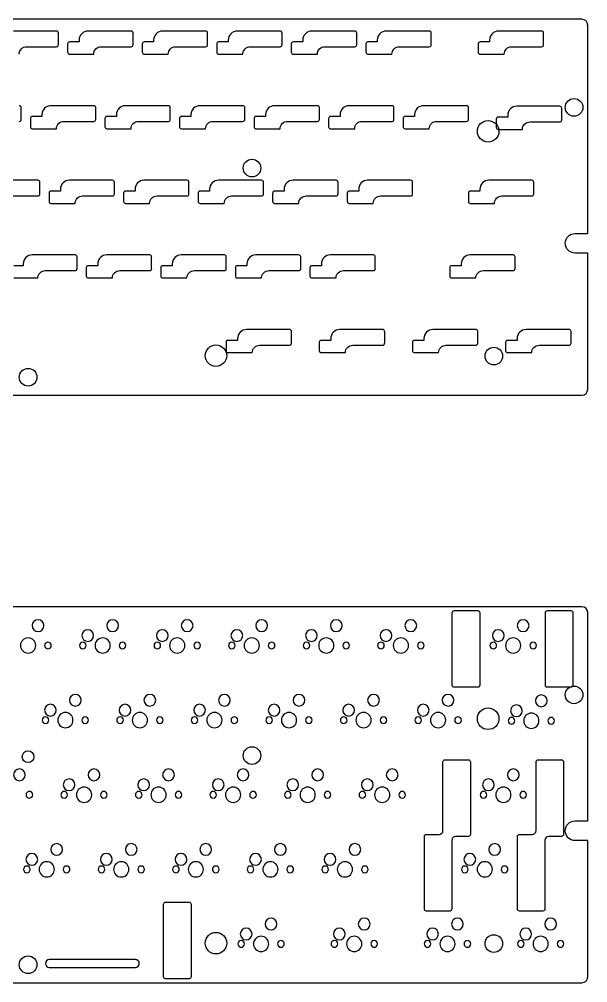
# Model space of a CAD drawing. Header units: millimetres. Extents: x -143 to 143, y -788 to -242.
# Drawn here: x -2.2 to 143.1, y -788.5 to -542.5 of the extents above; entities that cross this region are included whole.
import ezdxf

# ---------------------------------------------------------------- set-up
doc = ezdxf.new("R2010")
doc.units = ezdxf.units.MM
doc.header["$MEASUREMENT"] = 0
for name, color, linetype, true_color in [('PET', 5, 'Continuous', 0x0000ff), ('Poron', 1, 'Continuous', 0xff0000), ('Under', 7, 'Continuous', 0x4564d7)]:
    doc.layers.add(name, color=color, linetype=linetype, true_color=true_color)

msp = doc.modelspace()

# ---------------------------------------------------------------- linework, layer by layer
at = {"layer": 'PET'}
for p, q in [((108.98, -693.47, 4.62), (114.98, -693.47, 4.62)), ((132.78, -693.47, 4.62), (138.78, -693.47, 4.62)), ((108.48, -712.54, 4.62), (108.48, -693.97, 4.62)), ((115.48, -693.97, 4.62), (115.48, -712.54, 4.62)), ((132.28, -712.54, 4.62), (132.28, -693.97, 4.62)), ((139.28, -693.97, 4.62), (139.28, -712.54, 4.62)), ((114.98, -713.04, 4.62), (108.98, -713.04, 4.62)), ((138.78, -713.04, 4.62), (132.78, -713.04, 4.62)), ((106.1, -749.62, 4.62), (106.1, -732.07, 4.62)), ((106.6, -731.57, 4.62), (112.6, -731.57, 4.62)), ((113.1, -732.07, 4.62), (113.1, -750.64, 4.62)), ((129.9, -749.62, 4.62), (129.9, -732.07, 4.62)), ((130.4, -731.57, 4.62), (136.4, -731.57, 4.62)), ((136.9, -732.07, 4.62), (136.9, -750.64, 4.62)), ((101.84, -750.62, 4.62), (105.1, -750.62, 4.62)), ((108.34, -752.14, 4.62), (108.34, -769.69, 4.62)), ((112.6, -751.14, 4.62), (109.34, -751.14, 4.62)), ((125.64, -750.62, 4.62), (128.9, -750.62, 4.62)), ((132.14, -752.14, 4.62), (132.14, -769.69, 4.62)), ((136.4, -751.14, 4.62), (133.14, -751.14, 4.62)), ((34.72, -786.98, 4.62), (34.72, -768.41, 4.62)), ((35.22, -767.91, 4.62), (41.22, -767.91, 4.62)), ((41.72, -768.41, 4.62), (41.72, -786.98, 4.62)), ((107.84, -770.19, 4.62), (101.84, -770.19, 4.62)), ((131.64, -770.19, 4.62), (125.64, -770.19, 4.62)), ((41.22, -787.48, 4.62), (35.22, -787.48, 4.62))]:
    msp.add_line(p, q, dxfattribs=at)
for points in [[(139.85, -747.18), (143.09, -747.18), (143.09, -693.98)], [(101.34, -769.69), (101.34, -751.12)], [(125.14, -769.69), (125.14, -751.12)], [(143.09, -786.98), (143.09, -752.18), (139.85, -752.18)], [(27.51, -782.56), (5.51, -782.56)], [(5.51, -784.56), (27.51, -784.56)]]:
    msp.add_lwpolyline(points, dxfattribs=at)
for centre, radius in [((139.59, -714.98, 4.62), 2.25), ((117.64, -721.08, 4.62), 2.75), ((0.09, -730.78, 4.62), 1.5), ((57.29, -730.48, 4.62), 2.25), ((48.09, -778.38, 4.62), 2.75), ((119.09, -778.48, 4.62), 2.25), ((0.09, -783.88, 4.62), 2.25)]:
    msp.add_circle(centre, radius, dxfattribs=at)
at = {"layer": 'PET', "extrusion": (0, 0, -1)}
for centre, start, end in [((-108.98, -693.97, -4.62), 0.0207, 89.979), ((-114.98, -693.97, -4.62), 90.021, 179.9793), ((-132.78, -693.97, -4.62), 0.0207, 89.979), ((-138.78, -693.97, -4.62), 90.021, 179.9793), ((-108.98, -712.54, -4.62), 270.0209, 359.9791), ((-114.98, -712.54, -4.62), 180.0207, 269.979), ((-132.78, -712.54, -4.62), 270.0209, 359.9791), ((-138.78, -712.54, -4.62), 180.0207, 269.979), ((-106.6, -732.07, -4.62), 0.0207, 89.979), ((-112.6, -732.07, -4.62), 90.021, 179.9793), ((-130.4, -732.07, -4.62), 0.0207, 89.979), ((-136.4, -732.07, -4.62), 90.021, 179.9793), ((-101.84, -751.12, -4.62), 0.0207, 89.979), ((-112.6, -750.64, -4.62), 180.0207, 269.979), ((-125.64, -751.12, -4.62), 0.0207, 89.979), ((-136.4, -750.64, -4.62), 180.0207, 269.979), ((-35.22, -768.41, -4.62), 0.0207, 89.979), ((-41.22, -768.41, -4.62), 90.0209, 179.9791), ((-101.84, -769.69, -4.62), 270.0209, 359.9791), ((-107.84, -769.69, -4.62), 180.0207, 269.979), ((-125.64, -769.69, -4.62), 270.0209, 359.9791), ((-131.64, -769.69, -4.62), 180.0207, 269.979), ((-35.22, -786.98, -4.62), 270.021, 359.9793), ((-41.22, -786.98, -4.62), 180.0207, 269.979)]:
    msp.add_arc(centre, 0.5, start, end, dxfattribs=at)
at = {"layer": 'PET'}
for centre, radius, start, end in [((141.59, -693.98, 4.62), 1.5, 0, 90), ((2.63, -697.3, 4.62), 1.5, 0, 180), ((21.68, -697.3, 4.62), 1.5, 0, 180), ((40.73, -697.3, 4.62), 1.5, 0, 180), ((59.78, -697.3, 4.62), 1.5, 0, 180), ((78.83, -697.3, 4.62), 1.5, 0, 180), ((97.88, -697.3, 4.62), 1.5, 0, 180), ((126.58, -697.3, 4.62), 1.5, 0, 180), ((2.63, -697.3, 4.62), 1.5, 180, 0), ((15.33, -699.84, 4.62), 1.5, 0, 180), ((21.68, -697.3, 4.62), 1.5, 180, 0), ((34.38, -699.84, 4.62), 1.5, 0, 180), ((40.73, -697.3, 4.62), 1.5, 180, 0), ((53.43, -699.84, 4.62), 1.5, 0, 180), ((59.78, -697.3, 4.62), 1.5, 180, 0), ((72.48, -699.84, 4.62), 1.5, 0, 180), ((78.83, -697.3, 4.62), 1.5, 180, 0), ((91.53, -699.84, 4.62), 1.5, 0, 180), ((97.88, -697.3, 4.62), 1.5, 180, 0), ((120.23, -699.84, 4.62), 1.5, 0, 180), ((126.58, -697.3, 4.62), 1.5, 180, 0), ((0.09, -702.38, 4.62), 1.95, 360, 180), ((15.33, -699.84, 4.62), 1.5, 180, 0), ((19.14, -702.38, 4.62), 1.95, 360, 180), ((34.38, -699.84, 4.62), 1.5, 180, 0), ((38.19, -702.38, 4.62), 1.95, 360, 180), ((53.43, -699.84, 4.62), 1.5, 180, 0), ((57.24, -702.38, 4.62), 1.95, 360, 180), ((72.48, -699.84, 4.62), 1.5, 180, 0), ((76.29, -702.38, 4.62), 1.95, 360, 180), ((91.53, -699.84, 4.62), 1.5, 180, 0), ((95.34, -702.38, 4.62), 1.95, 360, 180), ((120.23, -699.84, 4.62), 1.5, 180, 0), ((124.04, -702.38, 4.62), 1.95, 360, 180), ((0.09, -702.38, 4.62), 1.95, 180, 360), ((5.17, -702.38, 4.62), 0.85, 0, 180), ((5.17, -702.38, 4.62), 0.85, 180, 0), ((14.06, -702.38, 4.62), 0.85, 0, 180), ((14.06, -702.38, 4.62), 0.85, 180, 0), ((19.14, -702.38, 4.62), 1.95, 180, 360), ((24.22, -702.38, 4.62), 0.85, 0, 180), ((24.22, -702.38, 4.62), 0.85, 180, 0), ((33.11, -702.38, 4.62), 0.85, 0, 180), ((33.11, -702.38, 4.62), 0.85, 180, 0), ((38.19, -702.38, 4.62), 1.95, 180, 360), ((43.27, -702.38, 4.62), 0.85, 0, 180), ((43.27, -702.38, 4.62), 0.85, 180, 0), ((52.16, -702.38, 4.62), 0.85, 0, 180), ((52.16, -702.38, 4.62), 0.85, 180, 0), ((57.24, -702.38, 4.62), 1.95, 180, 360), ((62.32, -702.38, 4.62), 0.85, 0, 180), ((62.32, -702.38, 4.62), 0.85, 180, 0), ((71.21, -702.38, 4.62), 0.85, 0, 180), ((71.21, -702.38, 4.62), 0.85, 180, 0), ((76.29, -702.38, 4.62), 1.95, 180, 360), ((81.37, -702.38, 4.62), 0.85, 0, 180), ((81.37, -702.38, 4.62), 0.85, 180, 0), ((90.26, -702.38, 4.62), 0.85, 0, 180), ((90.26, -702.38, 4.62), 0.85, 180, 0), ((95.34, -702.38, 4.62), 1.95, 180, 360), ((100.42, -702.38, 4.62), 0.85, 0, 180), ((100.42, -702.38, 4.62), 0.85, 180, 0), ((118.96, -702.38, 4.62), 0.85, 0, 180), ((118.96, -702.38, 4.62), 0.85, 180, 0), ((124.04, -702.38, 4.62), 1.95, 180, 360), ((129.12, -702.38, 4.62), 0.85, 0, 180), ((129.12, -702.38, 4.62), 0.85, 180, 0), ((12.15, -716.35, 4.62), 1.5, 0, 180), ((31.2, -716.35, 4.62), 1.5, 0, 180), ((50.25, -716.35, 4.62), 1.5, 0, 180), ((69.3, -716.35, 4.62), 1.5, 0, 180), ((88.35, -716.35, 4.62), 1.5, 0, 180), ((107.4, -716.35, 4.62), 1.5, 0, 180), ((131.22, -716.5, 4.62), 1.5, 0, 180), ((5.8, -718.89, 4.62), 1.5, 0, 180), ((12.15, -716.35, 4.62), 1.5, 180, 0), ((24.85, -718.89, 4.62), 1.5, 0, 180), ((31.2, -716.35, 4.62), 1.5, 180, 0), ((43.9, -718.89, 4.62), 1.5, 0, 180), ((50.25, -716.35, 4.62), 1.5, 180, 0), ((62.95, -718.89, 4.62), 1.5, 0, 180), ((69.3, -716.35, 4.62), 1.5, 180, 0), ((82, -718.89, 4.62), 1.5, 0, 180), ((88.35, -716.35, 4.62), 1.5, 180, 0), ((101.05, -718.89, 4.62), 1.5, 0, 180), ((107.4, -716.35, 4.62), 1.5, 180, 0), ((124.87, -719.04, 4.62), 1.5, 0, 180), ((131.22, -716.5, 4.62), 1.5, 180, 0), ((4.53, -721.43, 4.62), 0.85, 0, 180), ((5.8, -718.89, 4.62), 1.5, 180, 0), ((9.61, -721.43, 4.62), 1.95, 360, 180), ((14.69, -721.43, 4.62), 0.85, 0, 180), ((23.58, -721.43, 4.62), 0.85, 0, 180), ((24.85, -718.89, 4.62), 1.5, 180, 0), ((28.66, -721.43, 4.62), 1.95, 360, 180), ((33.74, -721.43, 4.62), 0.85, 0, 180), ((42.63, -721.43, 4.62), 0.85, 0, 180), ((43.9, -718.89, 4.62), 1.5, 180, 0), ((47.71, -721.43, 4.62), 1.95, 360, 180), ((52.79, -721.43, 4.62), 0.85, 0, 180), ((61.68, -721.43, 4.62), 0.85, 0, 180), ((62.95, -718.89, 4.62), 1.5, 180, 0), ((66.76, -721.43, 4.62), 1.95, 360, 180), ((71.84, -721.43, 4.62), 0.85, 0, 180), ((80.73, -721.43, 4.62), 0.85, 0, 180), ((82, -718.89, 4.62), 1.5, 180, 0), ((85.81, -721.43, 4.62), 1.95, 360, 180), ((90.89, -721.43, 4.62), 0.85, 0, 180), ((99.78, -721.43, 4.62), 0.85, 0, 180), ((101.05, -718.89, 4.62), 1.5, 180, 0), ((104.86, -721.43, 4.62), 1.95, 360, 180), ((109.94, -721.43, 4.62), 0.85, 0, 180), ((123.6, -721.58, 4.62), 0.85, 0, 180), ((124.87, -719.04, 4.62), 1.5, 180, 0), ((128.68, -721.58, 4.62), 1.95, 360, 180), ((133.76, -721.58, 4.62), 0.85, 0, 180), ((4.53, -721.43, 4.62), 0.85, 180, 0), ((9.61, -721.43, 4.62), 1.95, 180, 360), ((14.69, -721.43, 4.62), 0.85, 180, 0), ((23.58, -721.43, 4.62), 0.85, 180, 0), ((28.66, -721.43, 4.62), 1.95, 180, 360), ((33.74, -721.43, 4.62), 0.85, 180, 0), ((42.63, -721.43, 4.62), 0.85, 180, 0), ((47.71, -721.43, 4.62), 1.95, 180, 360), ((52.79, -721.43, 4.62), 0.85, 180, 0), ((61.68, -721.43, 4.62), 0.85, 180, 0), ((66.76, -721.43, 4.62), 1.95, 180, 360), ((71.84, -721.43, 4.62), 0.85, 180, 0), ((80.73, -721.43, 4.62), 0.85, 180, 0), ((85.81, -721.43, 4.62), 1.95, 180, 360), ((90.89, -721.43, 4.62), 0.85, 180, 0), ((99.78, -721.43, 4.62), 0.85, 180, 0), ((104.86, -721.43, 4.62), 1.95, 180, 360), ((109.94, -721.43, 4.62), 0.85, 180, 0), ((123.6, -721.58, 4.62), 0.85, 180, 0), ((128.68, -721.58, 4.62), 1.95, 180, 360), ((133.76, -721.58, 4.62), 0.85, 180, 0), ((-2.13, -735.4, 4.62), 1.5, 0, 180), ((-2.13, -735.4, 4.62), 1.5, 180, 0), ((16.92, -735.4, 4.62), 1.5, 0, 180), ((16.92, -735.4, 4.62), 1.5, 180, 0), ((35.97, -735.4, 4.62), 1.5, 0, 180), ((35.97, -735.4, 4.62), 1.5, 180, 0), ((55.02, -735.4, 4.62), 1.5, 0, 180), ((55.02, -735.4, 4.62), 1.5, 180, 0), ((74.07, -735.4, 4.62), 1.5, 0, 180), ((74.07, -735.4, 4.62), 1.5, 180, 0), ((93.12, -735.4, 4.62), 1.5, 0, 180), ((93.12, -735.4, 4.62), 1.5, 180, 0), ((124.07, -735.4, 4.62), 1.5, 0, 180), ((124.07, -735.4, 4.62), 1.5, 180, 0), ((10.57, -737.94, 4.62), 1.5, 0, 180), ((10.57, -737.94, 4.62), 1.5, 180, 0), ((29.62, -737.94, 4.62), 1.5, 0, 180), ((29.62, -737.94, 4.62), 1.5, 180, 0), ((48.67, -737.94, 4.62), 1.5, 0, 180), ((48.67, -737.94, 4.62), 1.5, 180, 0), ((67.72, -737.94, 4.62), 1.5, 0, 180), ((67.72, -737.94, 4.62), 1.5, 180, 0), ((86.77, -737.94, 4.62), 1.5, 0, 180), ((86.77, -737.94, 4.62), 1.5, 180, 0), ((117.72, -737.94, 4.62), 1.5, 0, 180), ((117.72, -737.94, 4.62), 1.5, 180, 0), ((0.41, -740.48, 4.62), 0.85, 0, 180), ((9.3, -740.48, 4.62), 0.85, 0, 180), ((14.38, -740.48, 4.62), 1.95, 360, 180), ((19.46, -740.48, 4.62), 0.85, 0, 180), ((28.35, -740.48, 4.62), 0.85, 0, 180), ((33.43, -740.48, 4.62), 1.95, 360, 180), ((38.51, -740.48, 4.62), 0.85, 0, 180), ((47.4, -740.48, 4.62), 0.85, 0, 180), ((52.48, -740.48, 4.62), 1.95, 360, 180), ((57.56, -740.48, 4.62), 0.85, 0, 180), ((66.45, -740.48, 4.62), 0.85, 0, 180), ((71.53, -740.48, 4.62), 1.95, 360, 180), ((76.61, -740.48, 4.62), 0.85, 0, 180), ((85.5, -740.48, 4.62), 0.85, 0, 180), ((90.58, -740.48, 4.62), 1.95, 360, 180), ((95.66, -740.48, 4.62), 0.85, 0, 180), ((116.45, -740.48, 4.62), 0.85, 0, 180), ((121.53, -740.48, 4.62), 1.95, 360, 180), ((126.61, -740.48, 4.62), 0.85, 0, 180), ((0.41, -740.48, 4.62), 0.85, 180, 0), ((9.3, -740.48, 4.62), 0.85, 180, 0), ((14.38, -740.48, 4.62), 1.95, 180, 360), ((19.46, -740.48, 4.62), 0.85, 180, 0), ((28.35, -740.48, 4.62), 0.85, 180, 0), ((33.43, -740.48, 4.62), 1.95, 180, 360), ((38.51, -740.48, 4.62), 0.85, 180, 0), ((47.4, -740.48, 4.62), 0.85, 180, 0), ((52.48, -740.48, 4.62), 1.95, 180, 360), ((57.56, -740.48, 4.62), 0.85, 180, 0), ((66.45, -740.48, 4.62), 0.85, 180, 0), ((71.53, -740.48, 4.62), 1.95, 180, 360), ((76.61, -740.48, 4.62), 0.85, 180, 0), ((85.5, -740.48, 4.62), 0.85, 180, 0), ((90.58, -740.48, 4.62), 1.95, 180, 360), ((95.66, -740.48, 4.62), 0.85, 180, 0), ((116.45, -740.48, 4.62), 0.85, 180, 0), ((121.53, -740.48, 4.62), 1.95, 180, 360), ((126.61, -740.48, 4.62), 0.85, 180, 0), ((105.1, -749.62, 4.62), 1, 270, 0), ((128.9, -749.62, 4.62), 1, 270, 0), ((109.34, -752.14, 4.62), 1, 90, 180), ((133.14, -752.14, 4.62), 1, 90, 180), ((7.39, -754.45, 4.62), 1.5, 0, 180), ((7.39, -754.45, 4.62), 1.5, 180, 0), ((26.44, -754.45, 4.62), 1.5, 0, 180), ((26.44, -754.45, 4.62), 1.5, 180, 0), ((45.49, -754.45, 4.62), 1.5, 0, 180), ((45.49, -754.45, 4.62), 1.5, 180, 0), ((64.54, -754.45, 4.62), 1.5, 0, 180), ((64.54, -754.45, 4.62), 1.5, 180, 0), ((83.59, -754.45, 4.62), 1.5, 0, 180), ((83.59, -754.45, 4.62), 1.5, 180, 0), ((119.31, -754.45, 4.62), 1.5, 0, 180), ((119.31, -754.45, 4.62), 1.5, 180, 0), ((1.04, -756.99, 4.62), 1.5, 0, 180), ((1.04, -756.99, 4.62), 1.5, 180, 0), ((4.85, -759.53, 4.62), 1.95, 360, 180), ((20.09, -756.99, 4.62), 1.5, 0, 180), ((20.09, -756.99, 4.62), 1.5, 180, 0), ((23.9, -759.53, 4.62), 1.95, 360, 180), ((39.14, -756.99, 4.62), 1.5, 0, 180), ((39.14, -756.99, 4.62), 1.5, 180, 0), ((42.95, -759.53, 4.62), 1.95, 360, 180), ((58.19, -756.99, 4.62), 1.5, 0, 180), ((58.19, -756.99, 4.62), 1.5, 180, 0), ((62, -759.53, 4.62), 1.95, 360, 180), ((77.24, -756.99, 4.62), 1.5, 0, 180), ((77.24, -756.99, 4.62), 1.5, 180, 0), ((81.05, -759.53, 4.62), 1.95, 360, 180), ((112.96, -756.99, 4.62), 1.5, 0, 180), ((112.96, -756.99, 4.62), 1.5, 180, 0), ((116.77, -759.53, 4.62), 1.95, 360, 180), ((-0.23, -759.53, 4.62), 0.85, 0, 180), ((-0.23, -759.53, 4.62), 0.85, 180, 0), ((4.85, -759.53, 4.62), 1.95, 180, 360), ((9.93, -759.53, 4.62), 0.85, 0, 180), ((9.93, -759.53, 4.62), 0.85, 180, 0), ((18.82, -759.53, 4.62), 0.85, 0, 180), ((18.82, -759.53, 4.62), 0.85, 180, 0), ((23.9, -759.53, 4.62), 1.95, 180, 360), ((28.98, -759.53, 4.62), 0.85, 0, 180), ((28.98, -759.53, 4.62), 0.85, 180, 0), ((37.87, -759.53, 4.62), 0.85, 0, 180), ((37.87, -759.53, 4.62), 0.85, 180, 0), ((42.95, -759.53, 4.62), 1.95, 180, 360), ((48.03, -759.53, 4.62), 0.85, 0, 180), ((48.03, -759.53, 4.62), 0.85, 180, 0), ((56.92, -759.53, 4.62), 0.85, 0, 180), ((56.92, -759.53, 4.62), 0.85, 180, 0), ((62, -759.53, 4.62), 1.95, 180, 360), ((67.08, -759.53, 4.62), 0.85, 0, 180), ((67.08, -759.53, 4.62), 0.85, 180, 0), ((75.97, -759.53, 4.62), 0.85, 0, 180), ((75.97, -759.53, 4.62), 0.85, 180, 0), ((81.05, -759.53, 4.62), 1.95, 180, 360), ((86.13, -759.53, 4.62), 0.85, 0, 180), ((86.13, -759.53, 4.62), 0.85, 180, 0), ((111.69, -759.53, 4.62), 0.85, 0, 180), ((111.69, -759.53, 4.62), 0.85, 180, 0), ((116.77, -759.53, 4.62), 1.95, 180, 360), ((121.85, -759.53, 4.62), 0.85, 0, 180), ((121.85, -759.53, 4.62), 0.85, 180, 0), ((62.16, -773.5, 4.62), 1.5, 0, 180), ((85.97, -773.5, 4.62), 1.5, 0, 180), ((109.79, -773.5, 4.62), 1.5, 0, 180), ((133.6, -773.5, 4.62), 1.5, 0, 180), ((55.81, -776.04, 4.62), 1.5, 0, 180), ((62.16, -773.5, 4.62), 1.5, 180, 0), ((79.62, -776.04, 4.62), 1.5, 0, 180), ((85.97, -773.5, 4.62), 1.5, 180, 0), ((103.44, -776.04, 4.62), 1.5, 0, 180), ((109.79, -773.5, 4.62), 1.5, 180, 0), ((127.25, -776.04, 4.62), 1.5, 0, 180), ((133.6, -773.5, 4.62), 1.5, 180, 0), ((55.81, -776.04, 4.62), 1.5, 180, 0), ((59.62, -778.58, 4.62), 1.95, 360, 180), ((79.62, -776.04, 4.62), 1.5, 180, 0), ((83.43, -778.58, 4.62), 1.95, 360, 180), ((103.44, -776.04, 4.62), 1.5, 180, 0), ((107.25, -778.58, 4.62), 1.95, 360, 180), ((127.25, -776.04, 4.62), 1.5, 180, 0), ((131.06, -778.58, 4.62), 1.95, 360, 180), ((54.54, -778.58, 4.62), 0.85, 0, 180), ((54.54, -778.58, 4.62), 0.85, 180, 0), ((59.62, -778.58, 4.62), 1.95, 180, 360), ((64.7, -778.58, 4.62), 0.85, 0, 180), ((64.7, -778.58, 4.62), 0.85, 180, 0), ((78.35, -778.58, 4.62), 0.85, 0, 180), ((78.35, -778.58, 4.62), 0.85, 180, 0), ((83.43, -778.58, 4.62), 1.95, 180, 360), ((88.51, -778.58, 4.62), 0.85, 0, 180), ((88.51, -778.58, 4.62), 0.85, 180, 0), ((102.17, -778.58, 4.62), 0.85, 0, 180), ((102.17, -778.58, 4.62), 0.85, 180, 0), ((107.25, -778.58, 4.62), 1.95, 180, 360), ((112.33, -778.58, 4.62), 0.85, 0, 180), ((112.33, -778.58, 4.62), 0.85, 180, 0), ((125.98, -778.58, 4.62), 0.85, 0, 180), ((125.98, -778.58, 4.62), 0.85, 180, 0), ((131.06, -778.58, 4.62), 1.95, 180, 360), ((136.14, -778.58, 4.62), 0.85, 0, 180), ((136.14, -778.58, 4.62), 0.85, 180, 0), ((5.51, -783.56, 4.62), 1, 90, 180), ((5.51, -783.56, 4.62), 1, 180, 270), ((27.51, -783.56, 4.62), 1, 0, 90), ((27.51, -783.56, 4.62), 1, 270, 0), ((141.59, -786.98, 4.62), 1.5, 270, 0)]:
    msp.add_arc(centre, radius, start, end, dxfattribs=at)
at = {"layer": 'PET', "extrusion": (-6.27782e-43, 3.55271e-16, -1)}
msp.add_arc((-139.85, -749.68, -4.62), 2.5, 270, 90, dxfattribs=at)
at = {"layer": 'PET'}
for points in [[(141.59, -692.48, 4.62), (0.09, -692.48, 4.62), (-141.41, -692.48, 4.62)], [(-141.41, -788.48, 4.62), (0.09, -788.48, 4.62), (141.59, -788.48, 4.62)]]:
    msp.add_open_spline(points, degree=2, dxfattribs=at)
at = {"layer": 'Poron'}
for centre, radius in [((139.59, -564.98, 4.62), 2.25), ((117.64, -571.08, 4.62), 2.75), ((57.29, -580.48, 4.62), 2.25), ((48.09, -628.38, 4.62), 2.75), ((119.09, -628.48, 4.62), 2.25), ((0.09, -633.88, 4.62), 2.25)]:
    msp.add_circle(centre, radius, dxfattribs=at)
at = {"layer": 'Under'}
for p, q in [((7.35, -545.5, 4.62), (-3.65, -545.5, 4.62)), ((7.85, -549, 4.62), (7.85, -546, 4.62)), ((26.4, -545.5, 4.62), (15.4, -545.5, 4.62)), ((15.4, -545.5, 4.62), (15.41, -545.5, 4.62)), ((26.9, -549, 4.62), (26.9, -546, 4.62)), ((45.45, -545.5, 4.62), (34.45, -545.5, 4.62)), ((34.45, -545.5, 4.62), (34.46, -545.5, 4.62)), ((45.95, -549, 4.62), (45.95, -546, 4.62)), ((64.5, -545.5, 4.62), (53.5, -545.5, 4.62)), ((53.5, -545.5, 4.62), (53.51, -545.5, 4.62)), ((65, -549, 4.62), (65, -546, 4.62)), ((83.55, -545.5, 4.62), (72.55, -545.5, 4.62)), ((72.55, -545.5, 4.62), (72.56, -545.5, 4.62)), ((84.05, -549, 4.62), (84.05, -546, 4.62)), ((102.6, -545.5, 4.62), (91.6, -545.5, 4.62)), ((91.6, -545.5, 4.62), (91.61, -545.5, 4.62)), ((103.1, -549, 4.62), (103.1, -546, 4.62)), ((131.3, -545.5, 4.62), (120.31, -545.5, 4.62)), ((120.31, -545.5, 4.62), (120.31, -545.5, 4.62)), ((131.8, -549, 4.62), (131.8, -546, 4.62)), ((13.12, -548.26, 4.62), (10.69, -548.26, 4.62)), ((13.12, -547.78, 4.62), (13.12, -548.26, 4.62)), ((13.12, -548.26, 4.62), (13.12, -548.26, 4.62)), ((32.17, -548.26, 4.62), (29.74, -548.26, 4.62)), ((32.17, -547.78, 4.62), (32.17, -548.26, 4.62)), ((32.17, -548.26, 4.62), (32.17, -548.26, 4.62)), ((51.22, -548.26, 4.62), (48.79, -548.26, 4.62)), ((51.22, -547.78, 4.62), (51.22, -548.26, 4.62)), ((51.22, -548.26, 4.62), (51.22, -548.26, 4.62)), ((70.27, -548.26, 4.62), (67.84, -548.26, 4.62)), ((70.27, -547.78, 4.62), (70.27, -548.26, 4.62)), ((70.27, -548.26, 4.62), (70.27, -548.26, 4.62)), ((89.32, -548.26, 4.62), (86.89, -548.26, 4.62)), ((89.32, -547.78, 4.62), (89.32, -548.26, 4.62)), ((89.32, -548.26, 4.62), (89.32, -548.26, 4.62)), ((118.02, -548.26, 4.62), (115.59, -548.26, 4.62)), ((118.02, -547.78, 4.62), (118.02, -548.26, 4.62)), ((118.02, -548.26, 4.62), (118.02, -548.26, 4.62)), ((-0.29, -549.5, 4.62), (7.35, -549.5, 4.62)), ((10.19, -548.76, 4.62), (10.19, -550.88, 4.62)), ((18.76, -549.5, 4.62), (26.4, -549.5, 4.62)), ((29.24, -548.76, 4.62), (29.24, -550.88, 4.62)), ((37.81, -549.5, 4.62), (45.45, -549.5, 4.62)), ((48.29, -548.76, 4.62), (48.29, -550.88, 4.62)), ((56.86, -549.5, 4.62), (64.5, -549.5, 4.62)), ((67.34, -548.76, 4.62), (67.34, -550.88, 4.62)), ((75.91, -549.5, 4.62), (83.55, -549.5, 4.62)), ((86.39, -548.76, 4.62), (86.39, -550.88, 4.62)), ((94.96, -549.5, 4.62), (102.6, -549.5, 4.62)), ((115.09, -548.76, 4.62), (115.09, -550.88, 4.62)), ((123.66, -549.5, 4.62), (131.3, -549.5, 4.62)), ((10.69, -551.38, 4.62), (16.87, -551.39, 4.62)), ((29.74, -551.38, 4.62), (35.92, -551.39, 4.62)), ((48.79, -551.38, 4.62), (54.97, -551.39, 4.62)), ((67.84, -551.38, 4.62), (74.02, -551.39, 4.62)), ((86.89, -551.38, 4.62), (93.07, -551.39, 4.62)), ((115.59, -551.38, 4.62), (121.77, -551.39, 4.62)), ((-1.67, -568.05, 4.62), (-1.67, -565.05, 4.62)), ((16.88, -564.55, 4.62), (5.88, -564.55, 4.62)), ((5.88, -564.55, 4.62), (5.88, -564.55, 4.62)), ((17.38, -568.05, 4.62), (17.38, -565.05, 4.62)), ((35.93, -564.55, 4.62), (24.93, -564.55, 4.62)), ((24.93, -564.55, 4.62), (24.93, -564.55, 4.62)), ((36.43, -568.05, 4.62), (36.43, -565.05, 4.62)), ((54.98, -564.55, 4.62), (43.98, -564.55, 4.62)), ((43.98, -564.55, 4.62), (43.98, -564.55, 4.62)), ((55.48, -568.05, 4.62), (55.48, -565.05, 4.62)), ((74.03, -564.55, 4.62), (63.03, -564.55, 4.62)), ((63.03, -564.55, 4.62), (63.03, -564.55, 4.62)), ((74.53, -568.05, 4.62), (74.53, -565.05, 4.62)), ((93.08, -564.55, 4.62), (82.08, -564.55, 4.62)), ((82.08, -564.55, 4.62), (82.08, -564.55, 4.62)), ((93.58, -568.05, 4.62), (93.58, -565.05, 4.62)), ((112.13, -564.55, 4.62), (101.13, -564.55, 4.62)), ((101.13, -564.55, 4.62), (101.13, -564.55, 4.62)), ((112.63, -568.05, 4.62), (112.63, -565.05, 4.62)), ((135.94, -564.7, 4.62), (124.94, -564.7, 4.62)), ((124.94, -564.7, 4.62), (124.94, -564.7, 4.62)), ((136.44, -568.2, 4.62), (136.44, -565.2, 4.62)), ((0.67, -567.81, 4.62), (0.67, -569.93, 4.62)), ((3.6, -567.31, 4.62), (1.17, -567.31, 4.62)), ((3.6, -566.83, 4.62), (3.6, -567.31, 4.62)), ((3.6, -567.31, 4.62), (3.6, -567.31, 4.62)), ((19.72, -567.81, 4.62), (19.72, -569.93, 4.62)), ((22.65, -567.31, 4.62), (20.22, -567.31, 4.62)), ((22.65, -566.83, 4.62), (22.65, -567.31, 4.62)), ((22.65, -567.31, 4.62), (22.65, -567.31, 4.62)), ((38.77, -567.81, 4.62), (38.77, -569.93, 4.62)), ((41.7, -567.31, 4.62), (39.27, -567.31, 4.62)), ((41.7, -566.83, 4.62), (41.7, -567.31, 4.62)), ((41.7, -567.31, 4.62), (41.7, -567.31, 4.62)), ((57.82, -567.81, 4.62), (57.82, -569.93, 4.62)), ((60.75, -567.31, 4.62), (58.32, -567.31, 4.62)), ((60.75, -566.83, 4.62), (60.75, -567.31, 4.62)), ((60.75, -567.31, 4.62), (60.75, -567.31, 4.62)), ((76.87, -567.81, 4.62), (76.87, -569.93, 4.62)), ((79.8, -567.31, 4.62), (77.37, -567.31, 4.62)), ((79.8, -566.83, 4.62), (79.8, -567.31, 4.62)), ((79.8, -567.31, 4.62), (79.8, -567.31, 4.62)), ((95.92, -567.81, 4.62), (95.92, -569.93, 4.62)), ((98.85, -567.31, 4.62), (96.42, -567.31, 4.62)), ((98.85, -566.83, 4.62), (98.85, -567.31, 4.62)), ((98.85, -567.31, 4.62), (98.85, -567.31, 4.62)), ((119.73, -567.96, 4.62), (119.73, -570.09, 4.62)), ((122.66, -567.46, 4.62), (120.23, -567.46, 4.62)), ((122.66, -566.98, 4.62), (122.66, -567.46, 4.62)), ((122.66, -567.46, 4.62), (122.66, -567.46, 4.62)), ((1.17, -570.43, 4.62), (7.34, -570.44, 4.62)), ((9.23, -568.55, 4.62), (16.88, -568.55, 4.62)), ((20.22, -570.43, 4.62), (26.39, -570.44, 4.62)), ((28.28, -568.55, 4.62), (35.93, -568.55, 4.62)), ((39.27, -570.43, 4.62), (45.44, -570.44, 4.62)), ((47.33, -568.55, 4.62), (54.98, -568.55, 4.62)), ((58.32, -570.43, 4.62), (64.49, -570.44, 4.62)), ((66.38, -568.55, 4.62), (74.03, -568.55, 4.62)), ((77.37, -570.43, 4.62), (83.54, -570.44, 4.62)), ((85.43, -568.55, 4.62), (93.08, -568.55, 4.62)), ((96.42, -570.43, 4.62), (102.59, -570.44, 4.62)), ((104.48, -568.55, 4.62), (112.13, -568.55, 4.62)), ((120.23, -570.59, 4.62), (126.4, -570.59, 4.62)), ((128.3, -568.7, 4.62), (135.94, -568.7, 4.62)), ((2.59, -583.6, 4.62), (-8.41, -583.6, 4.62)), ((3.09, -587.1, 4.62), (3.09, -584.1, 4.62)), ((21.64, -583.6, 4.62), (10.64, -583.6, 4.62)), ((10.64, -583.6, 4.62), (10.64, -583.6, 4.62)), ((22.14, -587.1, 4.62), (22.14, -584.1, 4.62)), ((40.69, -583.6, 4.62), (29.69, -583.6, 4.62)), ((29.69, -583.6, 4.62), (29.69, -583.6, 4.62)), ((41.19, -587.1, 4.62), (41.19, -584.1, 4.62)), ((59.74, -583.6, 4.62), (48.74, -583.6, 4.62)), ((48.74, -583.6, 4.62), (48.74, -583.6, 4.62)), ((60.24, -587.1, 4.62), (60.24, -584.1, 4.62)), ((78.79, -583.6, 4.62), (67.79, -583.6, 4.62)), ((67.79, -583.6, 4.62), (67.79, -583.6, 4.62)), ((79.29, -587.1, 4.62), (79.29, -584.1, 4.62)), ((97.84, -583.6, 4.62), (86.84, -583.6, 4.62)), ((86.84, -583.6, 4.62), (86.84, -583.6, 4.62)), ((98.34, -587.1, 4.62), (98.34, -584.1, 4.62)), ((128.8, -583.6, 4.62), (117.8, -583.6, 4.62)), ((117.8, -583.6, 4.62), (117.8, -583.6, 4.62)), ((129.3, -587.1, 4.62), (129.3, -584.1, 4.62)), ((-5.05, -587.6, 4.62), (2.59, -587.6, 4.62)), ((5.43, -586.86, 4.62), (5.43, -588.99, 4.62)), ((8.36, -586.36, 4.62), (5.93, -586.36, 4.62)), ((8.36, -585.88, 4.62), (8.36, -586.36, 4.62)), ((8.36, -586.36, 4.62), (8.36, -586.36, 4.62)), ((14, -587.6, 4.62), (21.64, -587.6, 4.62)), ((24.48, -586.86, 4.62), (24.48, -588.99, 4.62)), ((27.41, -586.36, 4.62), (24.98, -586.36, 4.62)), ((27.41, -585.88, 4.62), (27.41, -586.36, 4.62)), ((27.41, -586.36, 4.62), (27.41, -586.36, 4.62)), ((33.05, -587.6, 4.62), (40.69, -587.6, 4.62)), ((43.53, -586.86, 4.62), (43.53, -588.99, 4.62)), ((46.46, -586.36, 4.62), (44.03, -586.36, 4.62)), ((46.46, -585.88, 4.62), (46.46, -586.36, 4.62)), ((46.46, -586.36, 4.62), (46.46, -586.36, 4.62)), ((52.1, -587.6, 4.62), (59.74, -587.6, 4.62)), ((62.58, -586.86, 4.62), (62.58, -588.99, 4.62)), ((65.51, -586.36, 4.62), (63.08, -586.36, 4.62)), ((65.51, -585.88, 4.62), (65.51, -586.36, 4.62)), ((65.51, -586.36, 4.62), (65.51, -586.36, 4.62)), ((71.15, -587.6, 4.62), (78.79, -587.6, 4.62)), ((81.63, -586.86, 4.62), (81.63, -588.99, 4.62)), ((84.56, -586.36, 4.62), (82.13, -586.36, 4.62)), ((84.56, -585.88, 4.62), (84.56, -586.36, 4.62)), ((84.56, -586.36, 4.62), (84.56, -586.36, 4.62)), ((90.2, -587.6, 4.62), (97.84, -587.6, 4.62)), ((112.59, -586.86, 4.62), (112.59, -588.99, 4.62)), ((115.52, -586.36, 4.62), (113.09, -586.36, 4.62)), ((115.52, -585.88, 4.62), (115.52, -586.36, 4.62)), ((115.52, -586.36, 4.62), (115.52, -586.36, 4.62)), ((121.15, -587.6, 4.62), (128.8, -587.6, 4.62)), ((5.93, -589.49, 4.62), (12.1, -589.49, 4.62)), ((24.98, -589.49, 4.62), (31.15, -589.49, 4.62)), ((44.03, -589.49, 4.62), (50.2, -589.49, 4.62)), ((63.08, -589.49, 4.62), (69.25, -589.49, 4.62)), ((82.13, -589.49, 4.62), (88.3, -589.49, 4.62)), ((113.09, -589.49, 4.62), (119.26, -589.49, 4.62)), ((12.11, -602.65, 4.62), (1.12, -602.65, 4.62)), ((1.12, -602.65, 4.62), (1.12, -602.65, 4.62)), ((31.16, -602.65, 4.62), (20.17, -602.65, 4.62)), ((20.17, -602.65, 4.62), (20.17, -602.65, 4.62)), ((50.21, -602.65, 4.62), (39.22, -602.65, 4.62)), ((39.22, -602.65, 4.62), (39.22, -602.65, 4.62)), ((69.26, -602.65, 4.62), (58.27, -602.65, 4.62)), ((58.27, -602.65, 4.62), (58.27, -602.65, 4.62)), ((88.31, -602.65, 4.62), (77.32, -602.65, 4.62)), ((77.32, -602.65, 4.62), (77.32, -602.65, 4.62)), ((124.03, -602.65, 4.62), (113.03, -602.65, 4.62)), ((113.03, -602.65, 4.62), (113.04, -602.65, 4.62)), ((-1.17, -604.93, 4.62), (-1.17, -605.41, 4.62)), ((12.61, -606.15, 4.62), (12.61, -603.15, 4.62)), ((17.89, -604.93, 4.62), (17.89, -605.41, 4.62)), ((31.66, -606.15, 4.62), (31.66, -603.15, 4.62)), ((36.94, -604.93, 4.62), (36.94, -605.41, 4.62)), ((50.71, -606.15, 4.62), (50.71, -603.15, 4.62)), ((55.99, -604.93, 4.62), (55.99, -605.41, 4.62)), ((69.76, -606.15, 4.62), (69.76, -603.15, 4.62)), ((75.04, -604.93, 4.62), (75.04, -605.41, 4.62)), ((88.81, -606.15, 4.62), (88.81, -603.15, 4.62)), ((110.75, -604.93, 4.62), (110.75, -605.41, 4.62)), ((124.53, -606.15, 4.62), (124.53, -603.15, 4.62)), ((-1.16, -605.41, 4.62), (-3.6, -605.41, 4.62)), ((-1.17, -605.41, 4.62), (-1.16, -605.41, 4.62)), ((4.47, -606.65, 4.62), (12.11, -606.65, 4.62)), ((14.95, -605.91, 4.62), (14.95, -608.04, 4.62)), ((17.89, -605.41, 4.62), (15.45, -605.41, 4.62)), ((17.89, -605.41, 4.62), (17.89, -605.41, 4.62)), ((23.52, -606.65, 4.62), (31.16, -606.65, 4.62)), ((34, -605.91, 4.62), (34, -608.04, 4.62)), ((36.94, -605.41, 4.62), (34.5, -605.41, 4.62)), ((36.94, -605.41, 4.62), (36.94, -605.41, 4.62)), ((42.57, -606.65, 4.62), (50.21, -606.65, 4.62)), ((53.05, -605.91, 4.62), (53.05, -608.04, 4.62)), ((55.99, -605.41, 4.62), (53.55, -605.41, 4.62)), ((55.99, -605.41, 4.62), (55.99, -605.41, 4.62)), ((61.62, -606.65, 4.62), (69.26, -606.65, 4.62)), ((72.1, -605.91, 4.62), (72.1, -608.04, 4.62)), ((75.04, -605.41, 4.62), (72.6, -605.41, 4.62)), ((75.04, -605.41, 4.62), (75.04, -605.41, 4.62)), ((80.67, -606.65, 4.62), (88.31, -606.65, 4.62)), ((107.82, -605.91, 4.62), (107.82, -608.04, 4.62)), ((110.75, -605.41, 4.62), (108.32, -605.41, 4.62)), ((110.75, -605.41, 4.62), (110.75, -605.41, 4.62)), ((116.39, -606.65, 4.62), (124.03, -606.65, 4.62)), ((-3.6, -608.54, 4.62), (2.58, -608.54, 4.62)), ((15.45, -608.54, 4.62), (21.63, -608.54, 4.62)), ((34.5, -608.54, 4.62), (40.68, -608.54, 4.62)), ((53.55, -608.54, 4.62), (59.73, -608.54, 4.62)), ((72.6, -608.54, 4.62), (78.78, -608.54, 4.62)), ((108.32, -608.54, 4.62), (114.5, -608.54, 4.62)), ((66.88, -621.7, 4.62), (55.88, -621.7, 4.62)), ((55.88, -621.7, 4.62), (55.89, -621.7, 4.62)), ((67.38, -625.2, 4.62), (67.38, -622.2, 4.62)), ((90.7, -621.7, 4.62), (79.7, -621.7, 4.62)), ((79.7, -621.7, 4.62), (79.7, -621.7, 4.62)), ((91.2, -625.2, 4.62), (91.2, -622.2, 4.62)), ((114.51, -621.7, 4.62), (103.51, -621.7, 4.62)), ((103.51, -621.7, 4.62), (103.51, -621.7, 4.62)), ((115.01, -625.2, 4.62), (115.01, -622.2, 4.62)), ((138.32, -621.7, 4.62), (127.32, -621.7, 4.62)), ((127.32, -621.7, 4.62), (127.32, -621.7, 4.62)), ((138.82, -625.2, 4.62), (138.82, -622.2, 4.62)), ((53.6, -624.46, 4.62), (51.17, -624.46, 4.62)), ((53.6, -623.98, 4.62), (53.6, -624.46, 4.62)), ((53.6, -624.46, 4.62), (53.6, -624.46, 4.62)), ((77.42, -624.46, 4.62), (74.99, -624.46, 4.62)), ((77.42, -623.98, 4.62), (77.42, -624.46, 4.62)), ((77.42, -624.46, 4.62), (77.42, -624.46, 4.62)), ((101.23, -624.46, 4.62), (98.8, -624.46, 4.62)), ((101.23, -623.98, 4.62), (101.23, -624.46, 4.62)), ((101.23, -624.46, 4.62), (101.23, -624.46, 4.62)), ((125.04, -624.46, 4.62), (122.61, -624.46, 4.62)), ((125.04, -623.98, 4.62), (125.04, -624.46, 4.62)), ((125.04, -624.46, 4.62), (125.04, -624.46, 4.62)), ((50.67, -624.96, 4.62), (50.67, -627.09, 4.62)), ((59.24, -625.7, 4.62), (66.88, -625.7, 4.62)), ((74.49, -624.96, 4.62), (74.49, -627.09, 4.62)), ((83.05, -625.7, 4.62), (90.7, -625.7, 4.62)), ((98.3, -624.96, 4.62), (98.3, -627.09, 4.62)), ((106.87, -625.7, 4.62), (114.51, -625.7, 4.62)), ((122.11, -624.96, 4.62), (122.11, -627.09, 4.62)), ((130.68, -625.7, 4.62), (138.32, -625.7, 4.62)), ((51.17, -627.59, 4.62), (57.35, -627.59, 4.62)), ((74.99, -627.59, 4.62), (81.16, -627.59, 4.62)), ((98.8, -627.59, 4.62), (104.97, -627.59, 4.62)), ((122.61, -627.59, 4.62), (128.79, -627.59, 4.62))]:
    msp.add_line(p, q, dxfattribs=at)
for points in [[(141.59, -542.48), (-118.55, -542.48), (-118.55, -549.7), (-129.8, -549.7), (-129.8, -542.48), (-141.41, -542.48)], [(139.85, -597.18), (143.09, -597.18), (143.09, -543.98)], [(143.09, -636.98), (143.09, -602.18), (139.85, -602.18)]]:
    msp.add_lwpolyline(points, dxfattribs=at)
for centre, radius, start, end in [((141.59, -543.98, 4.62), 1.5, 0, 90), ((7.35, -545.99, 4.62), 0.498, 359.7277, 90.2723), ((15.4, -547.78, 4.62), 2.28, 89.8909, 180.0447), ((26.4, -545.99, 4.62), 0.498, 359.7277, 90.2723), ((34.45, -547.78, 4.62), 2.28, 89.8909, 180.0447), ((45.45, -545.99, 4.62), 0.498, 359.7277, 90.2723), ((53.5, -547.78, 4.62), 2.28, 89.8909, 180.0447), ((64.5, -545.99, 4.62), 0.498, 359.7277, 90.2723), ((72.55, -547.78, 4.62), 2.28, 89.8909, 180.0447), ((83.55, -545.99, 4.62), 0.498, 359.7277, 90.2723), ((91.6, -547.78, 4.62), 2.28, 89.8909, 180.0447), ((102.6, -545.99, 4.62), 0.498, 359.7277, 90.2723), ((120.3, -547.78, 4.62), 2.28, 89.8909, 180.0447), ((131.31, -545.99, 4.62), 0.498, 359.7277, 90.2723), ((10.69, -548.76, 4.62), 0.498, 89.7059, 180.2505), ((29.74, -548.76, 4.62), 0.498, 89.7059, 180.2505), ((48.79, -548.76, 4.62), 0.498, 89.7059, 180.2505), ((67.84, -548.76, 4.62), 0.498, 89.7059, 180.2505), ((86.89, -548.76, 4.62), 0.498, 89.7059, 180.2505), ((115.59, -548.76, 4.62), 0.498, 89.7059, 180.2505), ((7.35, -549, 4.62), 0.498, 269.7277, 0.2723), ((10.69, -550.89, 4.62), 0.498, 179.7277, 270.2723), ((26.4, -549, 4.62), 0.498, 269.7277, 0.2723), ((29.74, -550.89, 4.62), 0.498, 179.7277, 270.2723), ((45.45, -549, 4.62), 0.498, 269.7277, 0.2723), ((48.79, -550.89, 4.62), 0.498, 179.7277, 270.2723), ((64.5, -549, 4.62), 0.498, 269.7277, 0.2723), ((67.84, -550.89, 4.62), 0.498, 179.7277, 270.2723), ((83.55, -549, 4.62), 0.498, 269.7277, 0.2723), ((86.89, -550.89, 4.62), 0.498, 179.7277, 270.2723), ((102.6, -549, 4.62), 0.498, 269.7277, 0.2723), ((115.59, -550.89, 4.62), 0.498, 179.7277, 270.2723), ((131.31, -549, 4.62), 0.498, 269.7277, 0.2723), ((-2.17, -565.04, 4.62), 0.498, 359.7277, 90.2723), ((5.88, -566.83, 4.62), 2.28, 89.8909, 180.0447), ((16.88, -565.04, 4.62), 0.498, 359.7277, 90.2723), ((24.93, -566.83, 4.62), 2.28, 89.8909, 180.0447), ((35.93, -565.04, 4.62), 0.498, 359.7277, 90.2723), ((43.98, -566.83, 4.62), 2.28, 89.8909, 180.0447), ((54.98, -565.04, 4.62), 0.498, 359.7277, 90.2723), ((63.03, -566.83, 4.62), 2.28, 89.8909, 180.0447), ((74.03, -565.04, 4.62), 0.498, 359.7277, 90.2723), ((82.08, -566.83, 4.62), 2.28, 89.8909, 180.0447), ((93.08, -565.04, 4.62), 0.498, 359.7277, 90.2723), ((101.13, -566.83, 4.62), 2.28, 89.8909, 180.0447), ((112.13, -565.04, 4.62), 0.498, 359.7277, 90.2723), ((124.94, -566.98, 4.62), 2.28, 89.8909, 180.0447), ((135.94, -565.2, 4.62), 0.498, 359.7277, 90.2723), ((-2.17, -568.05, 4.62), 0.498, 269.7277, 0.2723), ((1.16, -567.81, 4.62), 0.498, 89.7059, 180.2505), ((16.88, -568.05, 4.62), 0.498, 269.7277, 0.2723), ((20.21, -567.81, 4.62), 0.498, 89.7059, 180.2505), ((35.93, -568.05, 4.62), 0.498, 269.7277, 0.2723), ((39.26, -567.81, 4.62), 0.498, 89.7059, 180.2505), ((54.98, -568.05, 4.62), 0.498, 269.7277, 0.2723), ((58.31, -567.81, 4.62), 0.498, 89.7059, 180.2505), ((74.03, -568.05, 4.62), 0.498, 269.7277, 0.2723), ((77.36, -567.81, 4.62), 0.498, 89.7059, 180.2505), ((93.08, -568.05, 4.62), 0.498, 269.7277, 0.2723), ((96.41, -567.81, 4.62), 0.498, 89.7059, 180.2505), ((112.13, -568.05, 4.62), 0.498, 269.7277, 0.2723), ((120.23, -567.96, 4.62), 0.498, 89.7059, 180.2505), ((135.94, -568.2, 4.62), 0.498, 269.7277, 0.2723), ((1.16, -569.94, 4.62), 0.498, 179.7277, 270.2723), ((20.21, -569.94, 4.62), 0.498, 179.7277, 270.2723), ((39.26, -569.94, 4.62), 0.498, 179.7277, 270.2723), ((58.31, -569.94, 4.62), 0.498, 179.7277, 270.2723), ((77.36, -569.94, 4.62), 0.498, 179.7277, 270.2723), ((96.41, -569.94, 4.62), 0.498, 179.7277, 270.2723), ((120.23, -570.09, 4.62), 0.498, 179.7277, 270.2723), ((2.59, -584.09, 4.62), 0.498, 359.7277, 90.2723), ((10.64, -585.88, 4.62), 2.28, 89.8909, 180.0447), ((21.64, -584.09, 4.62), 0.498, 359.7277, 90.2723), ((29.69, -585.88, 4.62), 2.28, 89.8909, 180.0447), ((40.69, -584.09, 4.62), 0.498, 359.7277, 90.2723), ((48.74, -585.88, 4.62), 2.28, 89.8909, 180.0447), ((59.74, -584.09, 4.62), 0.498, 359.7277, 90.2723), ((67.79, -585.88, 4.62), 2.28, 89.8909, 180.0447), ((78.79, -584.09, 4.62), 0.498, 359.7277, 90.2723), ((86.84, -585.88, 4.62), 2.28, 89.8909, 180.0447), ((97.84, -584.09, 4.62), 0.498, 359.7277, 90.2723), ((117.8, -585.88, 4.62), 2.28, 89.8909, 180.0447), ((128.8, -584.09, 4.62), 0.498, 359.7277, 90.2723), ((2.59, -587.1, 4.62), 0.498, 269.7277, 0.2723), ((5.93, -586.86, 4.62), 0.498, 89.7059, 180.2505), ((21.64, -587.1, 4.62), 0.498, 269.7277, 0.2723), ((24.98, -586.86, 4.62), 0.498, 89.7059, 180.2505), ((40.69, -587.1, 4.62), 0.498, 269.7277, 0.2723), ((44.03, -586.86, 4.62), 0.498, 89.7059, 180.2505), ((59.74, -587.1, 4.62), 0.498, 269.7277, 0.2723), ((63.08, -586.86, 4.62), 0.498, 89.7059, 180.2505), ((78.79, -587.1, 4.62), 0.498, 269.7277, 0.2723), ((82.13, -586.86, 4.62), 0.498, 89.7059, 180.2505), ((97.84, -587.1, 4.62), 0.498, 269.7277, 0.2723), ((113.08, -586.86, 4.62), 0.498, 89.7059, 180.2505), ((128.8, -587.1, 4.62), 0.498, 269.7277, 0.2723), ((5.93, -588.99, 4.62), 0.498, 179.7277, 270.2723), ((24.98, -588.99, 4.62), 0.498, 179.7277, 270.2723), ((44.03, -588.99, 4.62), 0.498, 179.7277, 270.2723), ((63.08, -588.99, 4.62), 0.498, 179.7277, 270.2723), ((82.13, -588.99, 4.62), 0.498, 179.7277, 270.2723), ((113.08, -588.99, 4.62), 0.498, 179.7277, 270.2723), ((1.11, -604.93, 4.62), 2.28, 89.8909, 180.0447), ((12.12, -603.14, 4.62), 0.498, 359.7277, 90.2723), ((20.16, -604.93, 4.62), 2.28, 89.8909, 180.0447), ((31.17, -603.14, 4.62), 0.498, 359.7277, 90.2723), ((39.21, -604.93, 4.62), 2.28, 89.8909, 180.0447), ((50.22, -603.14, 4.62), 0.498, 359.7277, 90.2723), ((58.26, -604.93, 4.62), 2.28, 89.8909, 180.0447), ((69.27, -603.14, 4.62), 0.498, 359.7277, 90.2723), ((77.31, -604.93, 4.62), 2.28, 89.8909, 180.0447), ((88.32, -603.14, 4.62), 0.498, 359.7277, 90.2723), ((113.03, -604.93, 4.62), 2.28, 89.8909, 180.0447), ((124.04, -603.14, 4.62), 0.498, 359.7277, 90.2723), ((12.12, -606.15, 4.62), 0.498, 269.7277, 0.2723), ((15.45, -605.91, 4.62), 0.498, 89.7059, 180.2505), ((31.17, -606.15, 4.62), 0.498, 269.7277, 0.2723), ((34.5, -605.91, 4.62), 0.498, 89.7059, 180.2505), ((50.22, -606.15, 4.62), 0.498, 269.7277, 0.2723), ((53.55, -605.91, 4.62), 0.498, 89.7059, 180.2505), ((69.27, -606.15, 4.62), 0.498, 269.7277, 0.2723), ((72.6, -605.91, 4.62), 0.498, 89.7059, 180.2505), ((88.32, -606.15, 4.62), 0.498, 269.7277, 0.2723), ((108.32, -605.91, 4.62), 0.498, 89.7059, 180.2505), ((124.04, -606.15, 4.62), 0.498, 269.7277, 0.2723), ((15.45, -608.04, 4.62), 0.498, 179.7277, 270.2723), ((34.5, -608.04, 4.62), 0.498, 179.7277, 270.2723), ((53.55, -608.04, 4.62), 0.498, 179.7277, 270.2723), ((72.6, -608.04, 4.62), 0.498, 179.7277, 270.2723), ((108.32, -608.04, 4.62), 0.498, 179.7277, 270.2723), ((55.88, -623.98, 4.62), 2.28, 89.8909, 180.0447), ((66.89, -622.19, 4.62), 0.498, 359.7277, 90.2723), ((79.7, -623.98, 4.62), 2.28, 89.8909, 180.0447), ((90.7, -622.19, 4.62), 0.498, 359.7277, 90.2723), ((103.51, -623.98, 4.62), 2.28, 89.8909, 180.0447), ((114.51, -622.19, 4.62), 0.498, 359.7277, 90.2723), ((127.32, -623.98, 4.62), 2.28, 89.8909, 180.0447), ((138.32, -622.19, 4.62), 0.498, 359.7277, 90.2723), ((51.17, -624.96, 4.62), 0.498, 89.7059, 180.2505), ((74.98, -624.96, 4.62), 0.498, 89.7059, 180.2505), ((98.8, -624.96, 4.62), 0.498, 89.7059, 180.2505), ((122.61, -624.96, 4.62), 0.498, 89.7059, 180.2505), ((51.17, -627.09, 4.62), 0.498, 179.7277, 270.2723), ((66.89, -625.2, 4.62), 0.498, 269.7277, 0.2723), ((74.98, -627.09, 4.62), 0.498, 179.7277, 270.2723), ((90.7, -625.2, 4.62), 0.498, 269.7277, 0.2723), ((98.8, -627.09, 4.62), 0.498, 179.7277, 270.2723), ((114.51, -625.2, 4.62), 0.498, 269.7277, 0.2723), ((122.61, -627.09, 4.62), 0.498, 179.7277, 270.2723), ((138.32, -625.2, 4.62), 0.498, 269.7277, 0.2723), ((141.59, -636.98, 4.62), 1.5, 270, 0)]:
    msp.add_arc(centre, radius, start, end, dxfattribs=at)
at = {"layer": 'Under', "extrusion": (0, 0, -1)}
for centre in [(0.3, -551.39, -4.62), (-18.75, -551.39, -4.62), (-37.8, -551.39, -4.62), (-56.85, -551.39, -4.62), (-75.9, -551.39, -4.62), (-94.95, -551.39, -4.62), (-123.66, -551.39, -4.62), (-9.23, -570.44, -4.62), (-28.28, -570.44, -4.62), (-47.33, -570.44, -4.62), (-66.38, -570.44, -4.62), (-85.43, -570.44, -4.62), (-104.48, -570.44, -4.62), (-128.29, -570.59, -4.62), (-13.99, -589.49, -4.62), (-33.04, -589.49, -4.62), (-52.09, -589.49, -4.62), (-71.14, -589.49, -4.62), (-90.19, -589.49, -4.62), (-121.15, -589.49, -4.62), (-4.47, -608.54, -4.62), (-23.52, -608.54, -4.62), (-42.57, -608.54, -4.62), (-61.62, -608.54, -4.62), (-80.67, -608.54, -4.62), (-116.39, -608.54, -4.62), (-59.24, -627.59, -4.62), (-83.05, -627.59, -4.62), (-106.86, -627.59, -4.62), (-130.67, -627.59, -4.62)]:
    msp.add_arc(centre, 1.89, 359.9766, 90.1304, dxfattribs=at)
at = {"layer": 'Under', "extrusion": (-6.27782e-43, 3.55271e-16, -1)}
msp.add_arc((-139.85, -599.68, -4.62), 2.5, 270, 90, dxfattribs=at)
at = {"layer": 'Under'}
msp.add_open_spline([(-141.41, -638.48, 4.62), (0.09, -638.48, 4.62), (141.59, -638.48, 4.62)], degree=2, dxfattribs=at)

doc.saveas('drawing.dxf')
